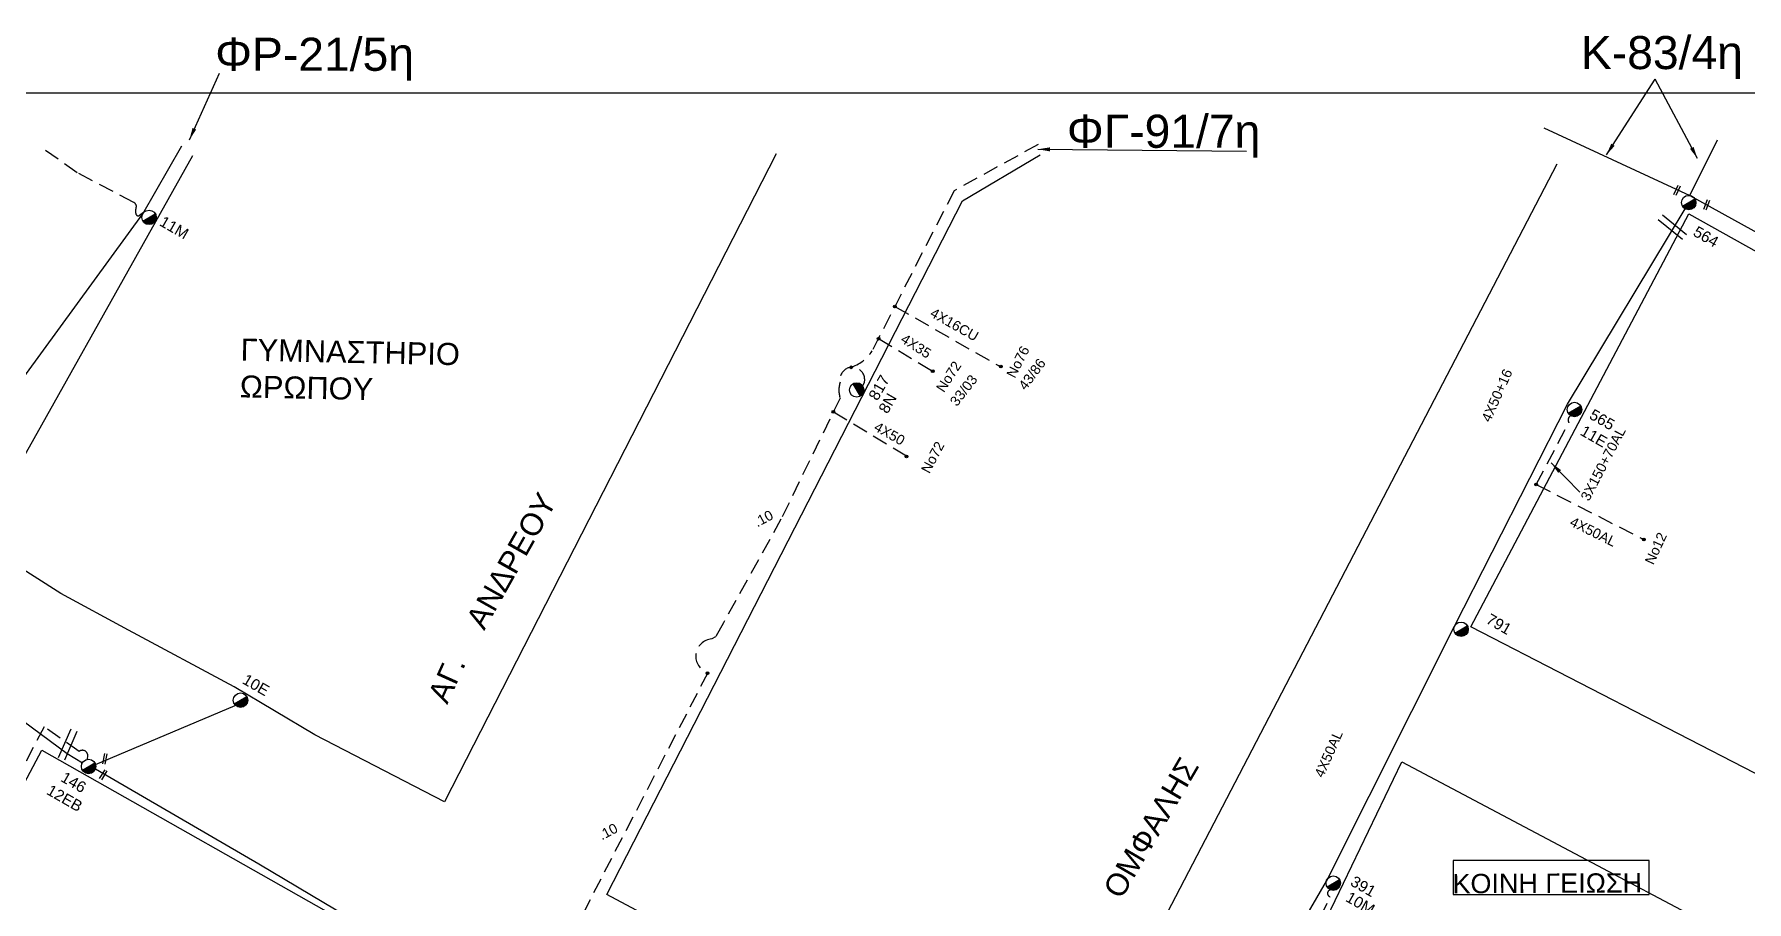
# Model space of a CAD drawing. Header units: millimetres. Extents: x 2662 to 4998, y 438 to 1235.
# Drawn here: x 4139 to 4279.3, y 1149.4 to 1220.5 of the extents above; entities that cross this region are included whole.
import ezdxf

# ---------------------------------------------------------------- set-up
doc = ezdxf.new("R2010")
doc.units = ezdxf.units.MM
doc.linetypes.add('DASHED', pattern=[19.05, 12.7, -6.35])
for name, color, linetype in [('Άγνωστα', 7, 'Continuous'), ('Γυμνά εναέρια ΧΤ και ΦΟΠ (3Φ)   4x50+16AL', 7, 'Continuous'), ('Επιγραφές - Σχήματα', 7, 'Continuous'), ('Καλώδια ΧΤ   3x150+70AL', 7, 'DASHED'), ('Καλώδια ΧΤ   3x150AL+50CU', 7, 'DASHED'), ('Καλώδια ΧΤ   3x150AL+50XLPE', 7, 'DASHED'), ('Καλώδια ΧΤ   4x50AL', 7, 'DASHED'), ('Μηχανική τομή', 7, 'Continuous'), ('Στύλος ΦΜ', 7, 'Continuous'), ('Στύλος ΦΜ @ 1', 7, 'Continuous'), ('Συνδέσεις', 7, 'Continuous'), ('Τομή', 7, 'Continuous'), ('Υπογεια καλωδια Παροχων ΧΤ 4Χ50', 7, 'DASHED'), ('Υπόβαθρο ΔΕΗ', 7, 'Continuous'), ('Υπόγεια Καλώδια Δικτύου ΧΤ   .10', 7, 'DASHED'), ('Υπόγεια καλώδια Παροχών ΧΤ   4x16CU', 7, 'DASHED')]:
    doc.layers.add(name, color=color, linetype=linetype)
doc.styles.add('arial', font='ARIAL.TTF')
doc.styles.get("Standard").update_dxf_attribs({"font": 'ARIAL.TTF'})
doc.linetypes.add('SYN_LINE', pattern='A,0.5,-0.0001,["/\\/\\/\\/",Standard,S=0.1,R=0,X=0,Y=-0.05],-0.25', length=0.7501)
doc.dimstyles.new('ISO-25', dxfattribs={"dimtxt": 2.5, "dimasz": 2.5, "dimexe": 1.25, "dimexo": 0.625, "dimtad": 1, "dimtxsty": 'Standard', "dimcen": 2.5, "dimadec": 0, "dimazin": 0, "dimtfac": 1, "dimtmove": 0, "dimatfit": 3, "dimfxl": 1, "dimarcsym": 0})

# ---------------------------------------------------------------- blocks, each defined once
blk = doc.blocks.new('ΤΟΜΗ')
at = {"layer": 'Τομή', "ltscale": 40}
for p, q in [((-5.68, 0), (5.68, 0)), ((5.68, -2.33), (-5.68, -2.33))]:
    blk.add_line(p, q, dxfattribs=at)
blk = doc.blocks.new('ΜΗΧΑΝΙΚΗ ΤΟΜΗ')
at = {"layer": 'Μηχανική τομή', "ltscale": 40}
for p, q in [((-1.89, 0.78), (1.89, 0.78)), ((1.89, 0), (-1.89, 0))]:
    blk.add_line(p, q, dxfattribs=at)
blk = doc.blocks.new('ΥΠΑΡΧΩΝ ΤΣΙΜΕΝΤΕΝΙΟΣ ΣΤΥΛΟΣ')
at = {"layer": 'Στύλος ΦΜ'}
blk.add_hatch(color=7, dxfattribs=at).paths.add_polyline_path([(-1.29, -2.28, 0.574793), (2.62, 0, 0.268822), (1.3, 2.27)])
at = {"layer": 'Στύλος ΦΜ', "color": 7}
blk.add_line((-1.29, -2.28), (1.3, 2.27), dxfattribs=at)
blk.add_circle((0, 0), 2.62, dxfattribs=at)
at = {"layer": 'Στύλος ΦΜ', "flags": 4}
for tag, p in [('ΤΥΠΟΣ', (-4.91, 3.03)), ('ΑΡΙΘΜΟΣ', (-4.68, 8.05))]:
    blk.add_attdef(tag, p, '', height=4, dxfattribs=at)
blk = doc.blocks.new('_ΣΥΝΔΕΣΗ')
at = {"layer": 'Συνδέσεις', "linetype": 'SYN_LINE', "ltscale": 40}
blk.add_hatch(color=256, dxfattribs=at).paths.add_polyline_path([(0.5, -0.01, 1), (-0.5, -0.01, 1)])
at = {"layer": 'Συνδέσεις'}
blk.add_circle((0, -0.01), 0.5, dxfattribs=at)

msp = doc.modelspace()

# ---------------------------------------------------------------- linework, layer by layer
at = {"layer": 'Άγνωστα', "color": 85}
msp.add_lwpolyline([(4124.4, 1173.2), (4134.17, 1186.96), (4147.9, 1205.78), (4151.08, 1211.34)], dxfattribs=at)
at = {"layer": 'Άγνωστα', "color": 85, "linetype": 'DASHED', "ltscale": 0.1}
msp.add_lwpolyline([(4147.96, 1205.88), (4147.62, 1205.65, -0.477786), (4147.34, 1205.73, -0.191485), (4147.34, 1206.25, 0.401107), (4147.15, 1206.72), (4142.52, 1209.15), (4139.87, 1211.01)], format="xyb", dxfattribs=at)
at = {"layer": 'Άγνωστα', "color": 27}
msp.add_lwpolyline([(4274.63, 1207.29), (4276.91, 1211.83)], dxfattribs=at)
at = {"layer": 'Άγνωστα', "color": 30, "linetype": 'DASHED', "ltscale": 0.1}
msp.add_lwpolyline([(4208.16, 1195.55), (4212.63, 1192.88)], dxfattribs=at)
at = {"layer": 'Άγνωστα', "color": 6, "linetype": 'SYN_LINE', "ltscale": 10}
for points in [[(4144.02, 1160.65), (4155.45, 1165.48)], [(4144.01, 1160.29), (4157.39, 1152.5), (4157.39, 1152.5), (4166.9, 1146.87), (4166.07, 1147.4), (4166.9, 1146.87)]]:
    msp.add_lwpolyline(points, dxfattribs=at)
at = {"layer": 'Γυμνά εναέρια ΧΤ και ΦΟΠ (3Φ)   4x50+16AL', "color": 27, "linetype": 'Continuous', "ltscale": 0.1}
msp.add_lwpolyline([(4262.68, 1212.83), (4274.63, 1207.29), (4297.21, 1194.82), (4324.66, 1202.03)], dxfattribs=at)
at = {"layer": 'Γυμνά εναέρια ΧΤ και ΦΟΠ (3Φ)   4x50+16AL', "color": 85, "linetype": 'Continuous', "ltscale": 0.1}
msp.add_lwpolyline([(4224.85, 1116.49), (4237.56, 1138.46), (4244.87, 1151.09), (4255.37, 1172), (4264.62, 1190.17), (4274.25, 1206.2)], dxfattribs=at)
at = {"layer": 'Γυμνά εναέρια ΧΤ και ΦΟΠ (3Φ)   4x50+16AL', "color": 27, "linetype": 'Continuous', "ltscale": 10}
msp.add_lwpolyline([(4076.26, 1199.44), (4081.01, 1196.99), (4091.44, 1191.07), (4096.57, 1188.1), (4098.9, 1186.78), (4108.57, 1181.26), (4124.37, 1173.21), (4124.37, 1173.21), (4129.33, 1169.8), (4137.37, 1164.74), (4141.71, 1161.55), (4142.95, 1160.8)], dxfattribs=at)
at = {"layer": 'Επιγραφές - Σχήματα'}
msp.add_lwpolyline([(4901.44, 1215.67), (4901.44, 1215.67), (3912.5, 1215.67), (3912.5, 717.65), (4901.44, 717.58)], dxfattribs=at)
at = {"layer": 'Επιγραφές - Σχήματα', "color": 190}
msp.add_lwpolyline([(4255.25, 1149.99), (4271.3, 1149.99), (4271.3, 1152.78), (4255.25, 1152.78)], close=True, dxfattribs=at)
at = {"layer": 'Καλώδια ΧΤ   3x150+70AL', "color": 85, "linetype": 'DASHED', "ltscale": 0.1}
msp.add_lwpolyline([(4262.06, 1183.6), (4264.73, 1188.66, -0.426995), (4264.88, 1189.24)], format="xyb", dxfattribs=at)
at = {"layer": 'Καλώδια ΧΤ   3x150+70AL', "color": 27, "ltscale": 0.1}
msp.add_lwpolyline([(4143.37, 1161.08), (4143.39, 1161.35, 0.633536), (4142.69, 1161.73), (4139.8, 1163.75), (4134.14, 1152.83), (4127.43, 1140.59), (4126.43, 1138.72)], format="xyb", dxfattribs=at)
at = {"layer": 'Καλώδια ΧΤ   3x150AL+50CU', "color": 85, "linetype": 'DASHED', "ltscale": 0.1}
msp.add_lwpolyline([(4242.73, 1144.7), (4245.18, 1149.81, -0.853654), (4245.22, 1150.38)], format="xyb", dxfattribs=at)
at = {"layer": 'Καλώδια ΧΤ   3x150AL+50XLPE', "color": 30, "linetype": 'DASHED', "ltscale": 0.1}
msp.add_lwpolyline([(4221.24, 1211.46), (4214.36, 1207.67), (4207.64, 1194.54, -0.172573), (4205.87, 1193.19, 2.188333)], format="xyb", dxfattribs=at)
at = {"layer": 'Καλώδια ΧΤ   4x50AL', "color": 85, "ltscale": 0.1}
msp.add_lwpolyline([(4262.06, 1183.6), (4270.9, 1179.07)], dxfattribs=at)
at = {"layer": 'Υπογεια καλωδια Παροχων ΧΤ 4Χ50', "color": 30, "linetype": 'DASHED', "ltscale": 0.1}
msp.add_lwpolyline([(4204.48, 1189.55), (4210.51, 1185.92)], dxfattribs=at)
at = {"layer": 'Υπόβαθρο ΔΕΗ'}
for points in [[(4199.79, 1210.69), (4172.62, 1157.58), (4161.98, 1163.07), (4155.39, 1167.01), (4146.71, 1171.67), (4141.17, 1174.66), (4134.3, 1179.04), (4151.99, 1210.55)], [(4263.74, 1209.84), (4222.46, 1130.49), (4185.92, 1149.99), (4215.05, 1206.83), (4221.42, 1210.6)], [(4296.99, 1151.16), (4256.7, 1171.92), (4274.56, 1205.79)], [(4274.56, 1205.79), (4274.56, 1205.79), (4274.56, 1205.79), (4291.53, 1196.3), (4302.74, 1190.45), (4314.2, 1184.3), (4296.99, 1151.16)], [(4121.06, 1126.86), (4139.62, 1161.83), (4166.62, 1146.52), (4148.89, 1112.12), (4121.08, 1126.88)], [(4290.83, 1139.79), (4270.93, 1103.93), (4232.38, 1124.68), (4244.22, 1146.67), (4251.04, 1160.86), (4290.83, 1139.79)]]:
    msp.add_lwpolyline(points, dxfattribs=at)
at = {"layer": 'Υπόγεια Καλώδια Δικτύου ΧΤ   .10', "color": 30, "ltscale": 0.1}
msp.add_lwpolyline([(4206.75, 1191.44), (4207, 1191.9, 1.274654), (4205.02, 1191.98, 0.141962), (4205.02, 1190.66), (4200.18, 1180.75), (4195.46, 1172.25), (4194.82, 1171.12), (4194.51, 1170.95, 0.816349), (4194.18, 1168.17), (4184.26, 1149.04), (4181.73, 1143.57, 0.477596), (4182.23, 1142.55), (4186.54, 1139.79, -0.993744), (4185.54, 1138.2), (4183.93, 1138.82)], format="xyb", dxfattribs=at)
at = {"layer": 'Υπόγεια καλώδια Παροχών ΧΤ   4x16CU', "color": 30, "ltscale": 0.1}
msp.add_lwpolyline([(4209.51, 1198.19), (4218.25, 1193.2)], dxfattribs=at)

# ---------------------------------------------------------------- block references
at = {"layer": 'Μηχανική τομή'}
for p, xscale, yscale, zscale, rotation in [((4273.51, 1207.74), 0.2259914949150549, 0.2259914949150549, 0.2259914949150549, 244.3092409023448), ((4276.1, 1206.48), 0.2259914949150549, 0.2259914949150549, 0.2259914949150549, 68.25830032622824), ((4144.87, 1161.1), 0.2259914949150555, 0.2259914949150555, 0.2259914949150555, 79.01259556481982), ((4144.73, 1159.77), 0.2259914949150555, 0.2259914949150555, 0.2259914949150555, 58.80026822955549)]:
    msp.add_blockref('ΜΗΧΑΝΙΚΗ ΤΟΜΗ', p, dxfattribs=dict(at, xscale=xscale, yscale=yscale, zscale=zscale, rotation=rotation))
at = {"layer": 'Στύλος ΦΜ @ 1', "ltscale": 40}
ref = msp.add_blockref('ΥΠΑΡΧΩΝ ΤΣΙΜΕΝΤΕΝΙΟΣ ΣΤΥΛΟΣ', (4274.55, 1206.7), dxfattribs=dict(at, xscale=0.2259914949150554, yscale=0.2259914949150554, zscale=0.2259914949150554, rotation=330.1757056746846))
ref.add_attrib('ΤΥΠΟΣ', '564', (4274.83, 1204.04), dxfattribs={"layer": 'Στύλος ΦΜ', "height": 0.904, "rotation": 330.1757, "flags": 4})
ref = msp.add_blockref('ΥΠΑΡΧΩΝ ΤΣΙΜΕΝΤΕΝΙΟΣ ΣΤΥΛΟΣ', (4148.41, 1205.49), dxfattribs=dict(at, xscale=0.2259914949150554, yscale=0.2259914949150554, zscale=0.2259914949150554, rotation=330.1757056746846))
ref.add_attrib('ΤΥΠΟΣ', '11Μ', (4149.18, 1204.87), dxfattribs={"layer": 'Στύλος ΦΜ', "height": 0.904, "rotation": 330.1757, "flags": 4})
ref = msp.add_blockref('ΥΠΑΡΧΩΝ ΤΣΙΜΕΝΤΕΝΙΟΣ ΣΤΥΛΟΣ', (4206.38, 1191.35), dxfattribs=dict(at, xscale=0.2259914949150554, yscale=0.2259914949150554, zscale=0.2259914949150554, rotation=60.18283467489158))
ref.add_attrib('ΤΥΠΟΣ', '817', (4208.08, 1190.4), dxfattribs={"layer": 'Στύλος ΦΜ', "height": 0.904, "rotation": 60.1828, "flags": 4})
ref.add_attrib('ΑΡΙΘΜΟΣ', '8Ν', (4208.9, 1189.33), dxfattribs={"layer": 'Στύλος ΦΜ', "height": 0.904, "rotation": 60.1828, "flags": 4})
ref = msp.add_blockref('ΥΠΑΡΧΩΝ ΤΣΙΜΕΝΤΕΝΙΟΣ ΣΤΥΛΟΣ', (4265.19, 1189.74), dxfattribs=dict(at, xscale=0.2259914949150554, yscale=0.2259914949150554, zscale=0.2259914949150554, rotation=330.1757056746846))
ref.add_attrib('ΤΥΠΟΣ', '565', (4266.32, 1189.05), dxfattribs={"layer": 'Στύλος ΦΜ', "height": 0.904, "rotation": 330.1757, "flags": 4})
ref.add_attrib('ΑΡΙΘΜΟΣ', '11E', (4265.58, 1187.71), dxfattribs={"layer": 'Στύλος ΦΜ', "height": 0.904, "rotation": 330.1757, "flags": 4})
ref = msp.add_blockref('ΥΠΑΡΧΩΝ ΤΣΙΜΕΝΤΕΝΙΟΣ ΣΤΥΛΟΣ', (4255.9, 1171.73), dxfattribs=dict(at, xscale=0.2259914949150554, yscale=0.2259914949150554, zscale=0.2259914949150554, rotation=330.1757056746846))
ref.add_attrib('ΤΥΠΟΣ', '791', (4257.86, 1172.29), dxfattribs={"layer": 'Στύλος ΦΜ', "height": 0.904, "rotation": 330.1757, "flags": 4})
ref = msp.add_blockref('ΥΠΑΡΧΩΝ ΤΣΙΜΕΝΤΕΝΙΟΣ ΣΤΥΛΟΣ', (4155.9, 1165.92), dxfattribs=dict(at, xscale=0.2259914949150554, yscale=0.2259914949150554, zscale=0.2259914949150554, rotation=330.1757056746846))
ref.add_attrib('ΤΥΠΟΣ', '10E', (4155.97, 1167.34), dxfattribs={"layer": 'Στύλος ΦΜ', "height": 0.904, "rotation": 330.1757, "flags": 4})
ref = msp.add_blockref('ΥΠΑΡΧΩΝ ΤΣΙΜΕΝΤΕΝΙΟΣ ΣΤΥΛΟΣ', (4143.45, 1160.49), dxfattribs=dict(at, xscale=0.2259914949150554, yscale=0.2259914949150554, zscale=0.2259914949150554, rotation=330.1757056746846))
ref.add_attrib('ΤΥΠΟΣ', '146', (4141.09, 1159.33), dxfattribs={"layer": 'Στύλος ΦΜ', "height": 0.904, "rotation": 330.1757, "flags": 4})
ref.add_attrib('ΑΡΙΘΜΟΣ', '12EB', (4139.93, 1158.27), dxfattribs={"layer": 'Στύλος ΦΜ', "height": 0.904, "rotation": 330.1757, "flags": 4})
ref = msp.add_blockref('ΥΠΑΡΧΩΝ ΤΣΙΜΕΝΤΕΝΙΟΣ ΣΤΥΛΟΣ', (4245.43, 1150.93), dxfattribs=dict(at, xscale=0.2259914949150554, yscale=0.2259914949150554, zscale=0.2259914949150554, rotation=330.1757056746846))
ref.add_attrib('ΤΥΠΟΣ', '391', (4246.75, 1150.8), dxfattribs={"layer": 'Στύλος ΦΜ', "height": 0.904, "rotation": 330.1757, "flags": 4})
ref.add_attrib('ΑΡΙΘΜΟΣ', '10M', (4246.36, 1149.5), dxfattribs={"layer": 'Στύλος ΦΜ', "height": 0.904, "rotation": 330.1757, "flags": 4})
at = {"layer": 'Συνδέσεις', "xscale": 0.2259914949150555, "yscale": 0.2259914949150555, "zscale": 0.2259914949150555}
for p in [(4209.51, 1198.18), (4208.18, 1195.55), (4205.92, 1193.2), (4212.61, 1192.88), (4218.2, 1193.26), (4204.47, 1189.56), (4210.47, 1185.9), (4262.06, 1183.6), (4270.87, 1179.09), (4194.16, 1168.13)]:
    msp.add_blockref('_ΣΥΝΔΕΣΗ', p, dxfattribs=at)
at = {"layer": 'Τομή'}
for p, xscale, yscale, zscale, rotation in [((4273.38, 1204.89), 0.2259914949150555, 0.2259914949150555, 0.2259914949150555, 320.6564157802142), ((4141.99, 1162.19), 0.225991494915055, 0.225991494915055, 0.225991494915055, 246.6238059561313)]:
    msp.add_blockref('ΤΟΜΗ', p, dxfattribs=dict(at, xscale=xscale, yscale=yscale, zscale=zscale, rotation=rotation))

# ---------------------------------------------------------------- texts
at = {"layer": 'Άγνωστα', "ltscale": 40, "char_height": 0.814, "width": 62.5458, "attachment_point": 1, "style": 'arial'}
for s, insert, rotation in [('4X35', (4210.35, 1196), 327.5165), ('Νο76', (4218.61, 1192.62), 62.9051), ('Νο72', (4212.84, 1191.52), 57.071), ('33/03', (4213.95, 1190.44), 52.2757), ('43/86', (4219.57, 1191.74), 53.3706), ('4X50+16', (4257.53, 1188.97), 66.0885), ('4X50', (4208.12, 1188.78), 330.5759), ('Νο72', (4211.61, 1184.82), 62.0154), ('Νο12', (4270.91, 1177.3), 65.228)]:
    msp.add_mtext(s, dxfattribs=dict(at, insert=insert, rotation=rotation))
at = {"layer": 'Επιγραφές - Σχήματα', "ltscale": 40, "char_height": 2.712, "width": 19.1112, "attachment_point": 1, "style": 'arial'}
for s, insert in [('ΦΡ-21/5η', (4153.82, 1220.21)), ('Κ-83/4η', (4265.72, 1220.35)), ('ΦΓ-91/7η', (4223.6, 1213.9))]:
    msp.add_mtext(s, dxfattribs=dict(at, insert=insert))
at = {"layer": 'Επιγραφές - Σχήματα', "ltscale": 40, "width": 19.1112, "attachment_point": 1, "style": 'arial'}
for s, insert, char_height, rotation in [('ΓYMNAΣTHPIO\\PΩPΩ{\\fArial|b0|i0|c204|p34;П}OY', (4155.93, 1195.56), 1.8079, 358.786), ('ANΔPEOY', (4174.29, 1172.47), 1.808, 60.5592), ('AΓ.', (4171.19, 1166.27), 1.808, 65.6633), ('OM{\\fArial|b0|i0|c204|p34;Ф}AΛHΣ', (4226.49, 1150.44), 1.8079, 59.6841)]:
    msp.add_mtext(s, dxfattribs=dict(at, insert=insert, char_height=char_height, rotation=rotation))
at = {"layer": 'Επιγραφές - Σχήματα', "color": 190, "insert": (4255.19, 1151.68), "char_height": 1.5819, "width": 15.8787, "attachment_point": 1, "rotation": 0.2586}
msp.add_mtext('KOINH ΓΕΙΩΣΗ', dxfattribs=at)
at = {"layer": 'Καλώδια ΧΤ   3x150+70AL', "ltscale": 40, "insert": (4265.65, 1182.55), "char_height": 0.814, "width": 62.5458, "attachment_point": 1, "rotation": 62.4888, "style": 'arial'}
msp.add_mtext('3X150+70AL', dxfattribs=at)
at = {"layer": 'Καλώδια ΧΤ   4x50AL', "ltscale": 40, "char_height": 0.814, "width": 62.5458, "attachment_point": 1, "style": 'arial'}
for insert, rotation in [((4265.09, 1180.99), 333.8234), ((4243.85, 1159.84), 66.0885)]:
    msp.add_mtext('4X50AL', dxfattribs=dict(at, insert=insert, rotation=rotation))
at = {"layer": 'Υπόγεια Καλώδια Δικτύου ΧΤ   .10', "ltscale": 40, "char_height": 0.8136, "width": 62.5458, "attachment_point": 1, "rotation": 28.1389, "style": 'arial'}
for insert in [(4197.86, 1180.8), (4185.12, 1155.14)]:
    msp.add_mtext('\\pt4.8814;.10', dxfattribs=dict(at, insert=insert))
at = {"layer": 'Υπόγεια καλώδια Παροχών ΧΤ   4x16CU', "ltscale": 40, "insert": (4212.72, 1198.12), "char_height": 0.814, "width": 62.5458, "attachment_point": 1, "rotation": 330.5769, "style": 'arial'}
msp.add_mtext('4X16CU', dxfattribs=at)

# ---------------------------------------------------------------- leaders
at = {"layer": 'Επιγραφές - Σχήματα', "ltscale": 40}
for points in [[(4151.71, 1211.84), (4154.17, 1217.3)], [(4267.8, 1210.6), (4271.8, 1216.82)], [(4275.27, 1210.3), (4271.8, 1216.82)], [(4221.22, 1211.07), (4238.33, 1210.92)], [(4263.28, 1185.37), (4265.63, 1182.97)]]:
    msp.add_leader(points, dimstyle='ISO-25', override={"dimasz": 1, "dimtad": 0}, dxfattribs=at)

doc.saveas('drawing.dxf')
